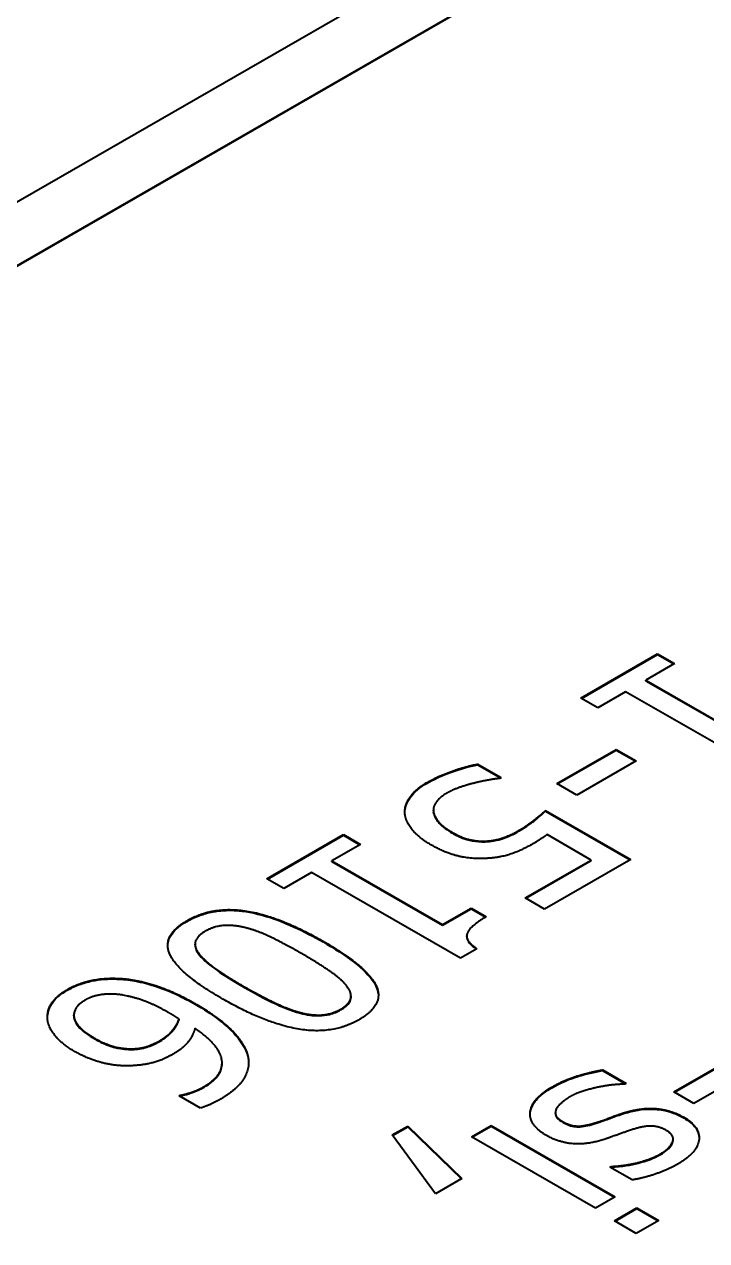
# Model space of a CAD drawing. Header units: millimetres. Extents: x 0 to 1682, y 0 to 1188.
# Drawn here: x 1424.5 to 1428, y 1061.22 to 1067.47 of the extents above; entities that cross this region are included whole.
import ezdxf

# ---------------------------------------------------------------- set-up
doc = ezdxf.new("R2010")
doc.units = ezdxf.units.MM
doc.header["$LTSCALE"] = 2
doc.layers.add('가시적인 것(ISO)', color=3, linetype='Continuous', lineweight=40)
doc.layers.add('가시적인 좁은 것(ISO)', color=3, linetype='Continuous', lineweight=35)

msp = doc.modelspace()

# ---------------------------------------------------------------- linework, layer by layer
at = {"layer": '가시적인 것(ISO)'}
for p, q in [((1446.2302, 1079.0937), (1406.6322, 1056.2907)), ((1407.1742, 1056.2771), (1446.2539, 1078.7816)), ((1446.2539, 1078.7783), (1407.1765, 1056.2752)), ((1427.3588, 1064.0105), (1427.7521, 1064.237)), ((1427.3617, 1064.0088), (1427.7521, 1064.2337)), ((1427.8388, 1064.1871), (1427.6923, 1064.1027)), ((1427.7521, 1064.237), (1427.8388, 1064.1871)), ((1427.7521, 1064.2337), (1427.7521, 1064.237)), ((1427.7521, 1064.2337), (1427.8359, 1064.1854)), ((1427.6923, 1064.1027), (1428.261, 1063.7752)), ((1427.6923, 1064.0994), (1427.6923, 1064.1027)), ((1427.6923, 1064.0994), (1428.261, 1063.772)), ((1427.4455, 1063.9606), (1427.3588, 1064.0105)), ((1427.5885, 1064.0429), (1427.4455, 1063.9606)), ((1428.3531, 1063.6026), (1427.5885, 1064.0429)), ((1427.2344, 1063.5705), (1427.5397, 1063.7463)), ((1427.2372, 1063.5689), (1427.5397, 1063.7431)), ((1427.5397, 1063.7463), (1427.6428, 1063.6869)), ((1427.5397, 1063.7431), (1427.5397, 1063.7463)), ((1427.5397, 1063.7431), (1427.64, 1063.6853)), ((1427.6428, 1063.6869), (1427.3375, 1063.5111)), ((1426.8294, 1063.6707), (1426.9497, 1063.6014)), ((1426.8294, 1063.6674), (1426.8294, 1063.6707)), ((1426.8294, 1063.6674), (1426.9468, 1063.5998)), ((1426.9497, 1063.6014), (1426.9421, 1063.5971)), ((1427.3375, 1063.5111), (1427.2344, 1063.5705)), ((1426.6014, 1063.431), (1426.6014, 1063.4343)), ((1427.1773, 1063.4323), (1427.6146, 1063.1805)), ((1427.1773, 1063.4291), (1427.1773, 1063.4323)), ((1427.1773, 1063.4291), (1427.6118, 1063.1789)), ((1426.6024, 1063.4196), (1426.6024, 1063.4228)), ((1425.7463, 1063.0819), (1426.1397, 1063.3084)), ((1425.7492, 1063.0803), (1426.1397, 1063.3051)), ((1426.1397, 1063.3084), (1426.2263, 1063.2585)), ((1426.1397, 1063.3051), (1426.1397, 1063.3084)), ((1426.1397, 1063.3051), (1426.2235, 1063.2569)), ((1427.4111, 1063.1781), (1427.1849, 1063.3084)), ((1426.2263, 1063.2585), (1426.0798, 1063.1742)), ((1426.8672, 1063.2719), (1426.8672, 1063.2751)), ((1427.0728, 1062.9833), (1427.4111, 1063.1781)), ((1427.0756, 1062.9817), (1427.4111, 1063.1748)), ((1427.6146, 1063.1805), (1427.1725, 1062.9259)), ((1427.4111, 1063.1748), (1427.4111, 1063.1781)), ((1425.976, 1063.1144), (1425.833, 1063.032)), ((1426.7407, 1062.674), (1425.976, 1063.1144)), ((1426.0798, 1063.1742), (1426.6485, 1062.8467)), ((1426.0798, 1063.1709), (1426.0798, 1063.1742)), ((1426.0798, 1063.1709), (1426.6485, 1062.8434)), ((1425.833, 1063.032), (1425.7463, 1063.0819)), ((1426.6485, 1062.8467), (1426.795, 1062.931)), ((1426.6485, 1062.8434), (1426.795, 1062.9278)), ((1426.795, 1062.931), (1426.8727, 1062.8863)), ((1426.795, 1062.9278), (1426.795, 1062.931)), ((1426.795, 1062.9278), (1426.8698, 1062.8846)), ((1427.1725, 1062.9259), (1427.0728, 1062.9833)), ((1426.6485, 1062.8434), (1426.6485, 1062.8467)), ((1425.3776, 1062.7423), (1425.3776, 1062.7455)), ((1426.7724, 1062.7845), (1426.7724, 1062.7878)), ((1425.4012, 1062.689), (1425.4012, 1062.6923)), ((1426.8245, 1062.7223), (1426.7407, 1062.674)), ((1426.1784, 1062.4752), (1426.1784, 1062.4784)), ((1424.7555, 1062.3778), (1424.7555, 1062.3811)), ((1425.2953, 1062.3572), (1425.2953, 1062.3604)), ((1425.5161, 1062.1324), (1425.5161, 1062.1357)), ((1427.8359, 1061.9863), (1428.1412, 1062.1621)), ((1427.8388, 1061.9847), (1428.1412, 1062.1588)), ((1427.4701, 1062.0995), (1427.5904, 1062.0302)), ((1427.4701, 1062.0963), (1427.4701, 1062.0995)), ((1427.4701, 1062.0963), (1427.5876, 1062.0286)), ((1428.2444, 1062.1027), (1427.9391, 1061.9269)), ((1427.5904, 1062.0302), (1427.5849, 1062.0271)), ((1425.296, 1061.9664), (1425.3008, 1061.9692)), ((1425.4053, 1061.9035), (1425.296, 1061.9664)), ((1425.2988, 1061.9648), (1425.3008, 1061.9659)), ((1425.3008, 1061.9659), (1425.3008, 1061.9692)), ((1427.9391, 1061.9269), (1427.8359, 1061.9863)), ((1427.0981, 1061.8773), (1427.0981, 1061.8806)), ((1427.2278, 1061.8751), (1427.2278, 1061.8784)), ((1426.3905, 1061.7653), (1426.4696, 1061.8109)), ((1426.3922, 1061.763), (1426.4696, 1061.8076)), ((1426.4696, 1061.8109), (1426.7481, 1061.5412)), ((1426.4696, 1061.8076), (1426.4696, 1061.8109)), ((1426.4696, 1061.8076), (1426.746, 1061.54)), ((1426.7962, 1061.7558), (1426.898, 1061.8144)), ((1426.7991, 1061.7542), (1426.898, 1061.8112)), ((1426.898, 1061.8144), (1427.5347, 1061.4478)), ((1426.898, 1061.8112), (1426.898, 1061.8144)), ((1426.898, 1061.8112), (1427.5319, 1061.4461)), ((1427.4474, 1061.829), (1427.4474, 1061.8323)), ((1426.6126, 1061.4632), (1426.3905, 1061.7653)), ((1427.433, 1061.3892), (1426.7962, 1061.7558)), ((1427.8324, 1061.7403), (1427.8324, 1061.7436)), ((1427.5079, 1061.6002), (1427.5134, 1061.6034)), ((1427.6228, 1061.5341), (1427.5079, 1061.6002)), ((1427.5108, 1061.5986), (1427.5134, 1061.6001)), ((1427.5134, 1061.6001), (1427.5134, 1061.6034)), ((1426.7481, 1061.5412), (1426.6126, 1061.4632)), ((1427.5347, 1061.4478), (1427.433, 1061.3892)), ((1427.5313, 1061.3238), (1427.6468, 1061.3903)), ((1427.5341, 1061.3222), (1427.6468, 1061.3871)), ((1427.6468, 1061.3903), (1427.7582, 1061.3262)), ((1427.6468, 1061.3871), (1427.6468, 1061.3903)), ((1427.6468, 1061.3871), (1427.7554, 1061.3246)), ((1427.6427, 1061.2597), (1427.5313, 1061.3238)), ((1427.7582, 1061.3262), (1427.6427, 1061.2597))]:
    msp.add_line(p, q, dxfattribs=at)
for points, degree in [([(1426.5701, 1063.5769), (1426.6279, 1063.6101), (1426.7668, 1063.6592), (1426.8294, 1063.6707)], 2), ([(1426.4553, 1063.4149), (1426.4512, 1063.4569), (1426.5075, 1063.5408), (1426.5701, 1063.5769)], 2), ([(1426.8094, 1063.5729), (1426.7661, 1063.5614), (1426.7001, 1063.5385), (1426.6671, 1063.5194)], 2), ([(1426.9421, 1063.5971), (1426.9201, 1063.5955), (1426.8486, 1063.5828), (1426.8094, 1063.5729)], 2), ([(1426.6671, 1063.5194), (1426.6348, 1063.5008), (1426.5976, 1063.4509), (1426.6024, 1063.4228)], 2), ([(1426.6014, 1063.431), (1426.6014, 1063.4272), (1426.6018, 1063.4234), (1426.6024, 1063.4196)], 3), ([(1427.0391, 1063.329), (1427.0824, 1063.3539), (1427.1567, 1063.4133), (1427.1773, 1063.4323)], 2), ([(1426.5887, 1063.2565), (1426.5275, 1063.2918), (1426.4601, 1063.3733), (1426.4553, 1063.4149)], 2), ([(1426.6024, 1063.4228), (1426.6079, 1063.3967), (1426.654, 1063.3456), (1426.6994, 1063.3195)], 2), ([(1426.6994, 1063.3195), (1426.7448, 1063.2933), (1426.8259, 1063.2735), (1426.8672, 1063.2751)], 2), ([(1426.8672, 1063.2751), (1426.9119, 1063.2763), (1426.9971, 1063.3048), (1427.0391, 1063.329)], 2), ([(1427.1849, 1063.3084), (1427.1684, 1063.2957), (1427.1319, 1063.2724), (1427.1168, 1063.2636)], 2), ([(1426.8768, 1063.1864), (1426.8046, 1063.1813), (1426.6657, 1063.2122), (1426.5887, 1063.2565)], 2), ([(1427.1168, 1063.2636), (1427.0549, 1063.228), (1426.9476, 1063.1908), (1426.8768, 1063.1864)], 2), ([(1425.5208, 1062.4634), (1425.2925, 1062.5948), (1425.2045, 1062.7905), (1425.3358, 1062.8661)], 2), ([(1425.3358, 1062.8661), (1425.4692, 1062.9429), (1425.8117, 1062.8891), (1426.0351, 1062.7604)], 2), ([(1426.8727, 1062.8863), (1426.7895, 1062.8384), (1426.7606, 1062.7647), (1426.8245, 1062.7223)], 2), ([(1425.43, 1062.8118), (1425.3853, 1062.7861), (1425.3723, 1062.7271), (1425.4012, 1062.6923)], 2), ([(1425.6418, 1062.8285), (1425.582, 1062.8447), (1425.4768, 1062.8388), (1425.43, 1062.8118)], 2), ([(1425.9251, 1062.697), (1425.8357, 1062.7485), (1425.7058, 1062.8114), (1425.6418, 1062.8285)], 2), ([(1426.0351, 1062.7604), (1426.2648, 1062.6281), (1426.3515, 1062.4333), (1426.2194, 1062.3573)], 2), ([(1425.4012, 1062.6923), (1425.4273, 1062.659), (1425.5435, 1062.577), (1425.6308, 1062.5267)], 2), ([(1426.1555, 1062.5319), (1426.1287, 1062.5663), (1426.0083, 1062.6491), (1425.9251, 1062.697)], 2), ([(1424.7204, 1062.5117), (1424.7754, 1062.5434), (1424.9026, 1062.5723), (1424.9755, 1062.5699)], 2), ([(1424.9755, 1062.5699), (1425.0635, 1062.5675), (1425.265, 1062.5054), (1425.3778, 1062.4404)], 2), ([(1424.62, 1062.362), (1424.6173, 1062.4056), (1424.6661, 1062.4804), (1424.7204, 1062.5117)], 2), ([(1424.9625, 1062.4887), (1424.9123, 1062.4907), (1424.8414, 1062.4745), (1424.8132, 1062.4582)], 2), ([(1425.2437, 1062.3925), (1425.1557, 1062.4432), (1425.0147, 1062.4863), (1424.9625, 1062.4887)], 2), ([(1425.6308, 1062.5267), (1425.7182, 1062.4764), (1425.8598, 1062.4099), (1425.9189, 1062.3941)], 2), ([(1426.1252, 1062.4115), (1426.1706, 1062.4376), (1426.1837, 1062.4966), (1426.1555, 1062.5319)], 2), ([(1424.8132, 1062.4582), (1424.7479, 1062.4206), (1424.7651, 1062.3181), (1424.8628, 1062.2618)], 2), ([(1425.3778, 1062.4404), (1425.4885, 1062.3767), (1425.6233, 1062.2492), (1425.6446, 1062.1854)], 2), ([(1426.2194, 1062.3573), (1426.0867, 1062.2808), (1425.7422, 1062.3359), (1425.5208, 1062.4634)], 2), ([(1425.2953, 1062.3604), (1425.2836, 1062.3679), (1425.2616, 1062.3822), (1425.2437, 1062.3925)], 2), ([(1425.9189, 1062.3941), (1425.9788, 1062.3786), (1426.0798, 1062.3854), (1426.1252, 1062.4115)], 2), ([(1424.7575, 1062.1957), (1424.6922, 1062.2333), (1424.6228, 1062.3208), (1424.62, 1062.362)], 2), ([(1425.1983, 1062.2507), (1425.2361, 1062.2725), (1425.2836, 1062.3276), (1425.2953, 1062.3604)], 2), ([(1425.3771, 1062.3133), (1425.3668, 1062.2749), (1425.3166, 1062.2103), (1425.2684, 1062.1826)], 2), ([(1425.4245, 1062.0143), (1425.5249, 1062.0722), (1425.5057, 1062.2258), (1425.3771, 1062.3133)], 2), ([(1424.8628, 1062.2618), (1424.915, 1062.2317), (1425.012, 1062.206), (1425.0656, 1062.2084)], 2), ([(1425.0656, 1062.2084), (1425.1048, 1062.2103), (1425.1701, 1062.2345), (1425.1983, 1062.2507)], 2), ([(1425.0615, 1062.1213), (1424.9824, 1062.1161), (1424.8304, 1062.1537), (1424.7575, 1062.1957)], 2), ([(1425.2684, 1062.1826), (1425.221, 1062.1553), (1425.1302, 1062.126), (1425.0615, 1062.1213)], 2), ([(1425.6446, 1062.1854), (1425.6652, 1062.1228), (1425.5992, 1062.0017), (1425.5084, 1061.9494)], 2), ([(1425.6446, 1062.1821), (1425.6496, 1062.1668), (1425.6523, 1062.1514), (1425.6525, 1062.1359)], 3), ([(1427.2157, 1062.0148), (1427.2762, 1062.0496), (1427.4165, 1062.0908), (1427.4701, 1062.0995)], 2), ([(1425.3008, 1061.9692), (1425.3235, 1061.9728), (1425.3929, 1061.9961), (1425.4245, 1062.0143)], 2), ([(1427.0981, 1061.8806), (1427.1022, 1061.9154), (1427.1545, 1061.9796), (1427.2157, 1062.0148)], 2), ([(1427.4564, 1062.0124), (1427.4172, 1062.0049), (1427.336, 1061.9804), (1427.3023, 1061.9609)], 2), ([(1427.5849, 1062.0271), (1427.5609, 1062.0259), (1427.4997, 1062.0207), (1427.4564, 1062.0124)], 2), ([(1425.5084, 1061.9494), (1425.4816, 1061.934), (1425.4294, 1061.9102), (1425.4053, 1061.9035)], 2), ([(1427.3023, 1061.9609), (1427.2783, 1061.9471), (1427.2349, 1061.9079), (1427.2308, 1061.8952)], 2), ([(1427.1786, 1061.7645), (1427.1373, 1061.7883), (1427.0954, 1061.8481), (1427.0981, 1061.8806)], 2), ([(1427.0978, 1061.8714), (1427.0978, 1061.8734), (1427.0979, 1061.8753), (1427.0981, 1061.8773)], 3), ([(1427.2308, 1061.8952), (1427.2246, 1061.8766), (1427.2377, 1061.8501), (1427.2679, 1061.8327)], 2), ([(1427.4474, 1061.8323), (1427.4722, 1061.8402), (1427.5485, 1061.8691), (1427.5822, 1061.8798)], 2), ([(1427.5822, 1061.8798), (1427.673, 1061.9075), (1427.8235, 1061.8928), (1427.8868, 1061.8564)], 2), ([(1427.2679, 1061.8327), (1427.3065, 1061.8105), (1427.3842, 1061.8109), (1427.4474, 1061.8323)], 2), ([(1427.7974, 1061.7883), (1427.7568, 1061.8117), (1427.6764, 1061.8105), (1427.6186, 1061.7915)], 2), ([(1427.8868, 1061.8564), (1427.9728, 1061.8069), (1427.9576, 1061.6739), (1427.8552, 1061.6149)], 2), ([(1427.4839, 1061.744), (1427.3986, 1061.7154), (1427.2494, 1061.7238), (1427.1786, 1061.7645)], 2), ([(1427.6186, 1061.7915), (1427.5898, 1061.782), (1427.5217, 1061.757), (1427.4839, 1061.744)], 2), ([(1427.7672, 1061.6679), (1427.8174, 1061.6968), (1427.8421, 1061.7626), (1427.7974, 1061.7883)], 2), ([(1427.5134, 1061.6034), (1427.5849, 1061.6066), (1427.719, 1061.6402), (1427.7672, 1061.6679)], 2), ([(1427.8552, 1061.6149), (1427.805, 1061.586), (1427.6771, 1061.5424), (1427.6228, 1061.5341)], 2)]:
    msp.add_open_spline(points, degree=degree, dxfattribs=at)
for points, knots in [([(1426.5701, 1063.5736), (1426.6233, 1063.6042), (1426.672, 1063.6224), (1426.7385, 1063.646), (1426.7833, 1063.659), (1426.8294, 1063.6674)], [-0.05861252, -0.05861252, -0.05861252, -0.05861252, -0.03626951, -0.03626951, 0, 0, 0, 0]), ([(1426.4548, 1063.424), (1426.4549, 1063.4346), (1426.4566, 1063.4452), (1426.4657, 1063.4747), (1426.4753, 1063.49), (1426.5023, 1063.5277), (1426.5329, 1063.5522), (1426.5701, 1063.5736)], [-0.06056554, -0.06056554, -0.06056554, -0.06056554, -0.05307498, -0.05307498, -0.03947407, -0.03947407, 0, 0, 0, 0]), ([(1427.0391, 1063.3257), (1427.0818, 1063.3503), (1427.1095, 1063.3724), (1427.1379, 1063.395), (1427.1604, 1063.4135), (1427.1773, 1063.4291)], [-0.03682437, -0.03682437, -0.03682437, -0.03682437, -0.0238375, -0.0238375, 0, 0, 0, 0]), ([(1426.6024, 1063.4196), (1426.6072, 1063.3969), (1426.6212, 1063.3787), (1426.6482, 1063.3488), (1426.673, 1063.3314), (1426.6994, 1063.3162)], [-0.04388084, -0.04388084, -0.04388084, -0.04388084, -0.02795964, -0.02795964, 0, 0, 0, 0]), ([(1426.6994, 1063.3162), (1426.7153, 1063.307), (1426.733, 1063.2981), (1426.7652, 1063.2856), (1426.781, 1063.2806), (1426.8223, 1063.2727), (1426.8445, 1063.271), (1426.8672, 1063.2719)], [-0.05405512, -0.05405512, -0.05405512, -0.05405512, -0.03261297, -0.03261297, -0.01706878, -0.01706878, 0, 0, 0, 0]), ([(1426.8672, 1063.2719), (1426.8822, 1063.2723), (1426.897, 1063.2738), (1426.9321, 1063.28), (1426.9476, 1063.285), (1426.9855, 1063.2977), (1427.0138, 1063.3111), (1427.0391, 1063.3257)], [-0.0370555, -0.0370555, -0.0370555, -0.0370555, -0.03287275, -0.03287275, -0.02685488, -0.02685488, 0, 0, 0, 0]), ([(1425.2375, 1062.7387), (1425.2378, 1062.7598), (1425.2451, 1062.78), (1425.2769, 1062.8234), (1425.3039, 1062.8444), (1425.3358, 1062.8628)], [-0.06133305, -0.06133305, -0.06133305, -0.06133305, -0.03386925, -0.03386925, 0, 0, 0, 0]), ([(1425.3358, 1062.8628), (1425.3555, 1062.8741), (1425.377, 1062.8845), (1425.4219, 1062.901), (1425.4447, 1062.9075), (1425.5046, 1062.9187), (1425.5412, 1062.9209), (1425.609, 1062.9177), (1425.6572, 1062.9129), (1425.8312, 1062.8646), (1425.9387, 1062.8126), (1426.0351, 1062.7571)], [-0.3574821, -0.3574821, -0.3574821, -0.3574821, -0.2990686, -0.2990686, -0.2453836, -0.2453836, -0.1667227, -0.1667227, -0.1023246, -0.1023246, 0, 0, 0, 0]), ([(1425.3776, 1062.7423), (1425.3776, 1062.7401), (1425.3777, 1062.7377), (1425.3801, 1062.7193), (1425.3891, 1062.7035), (1425.4012, 1062.689)], [-0.02412402, -0.02412402, -0.02412402, -0.02412402, -0.02098571, -0.02098571, 0, 0, 0, 0]), ([(1426.0351, 1062.7571), (1426.0918, 1062.7245), (1426.1488, 1062.6883), (1426.2361, 1062.6202), (1426.2741, 1062.5848), (1426.3076, 1062.5312), (1426.3184, 1062.5082), (1426.3188, 1062.4822)], [-0.2537224, -0.2537224, -0.2537224, -0.2537224, -0.1682701, -0.1682701, -0.0972012, -0.0972012, -0.0632097, -0.0632097, -0.0632097, -0.0632097]), ([(1426.7724, 1062.7845), (1426.7724, 1062.7754), (1426.7758, 1062.7665), (1426.7907, 1062.7445), (1426.8056, 1062.7319), (1426.8219, 1062.7208)], [-0.03170663, -0.03170663, -0.03170663, -0.03170663, -0.01978743, -0.01978743, -0.00100409, -0.00100409, -0.00100409, -0.00100409]), ([(1425.4012, 1062.689), (1425.4216, 1062.6629), (1425.4541, 1062.6368), (1425.5066, 1062.5998), (1425.5496, 1062.5702), (1425.6308, 1062.5235)], [-0.213325, -0.213325, -0.213325, -0.213325, -0.0861501, -0.0861501, 0, 0, 0, 0]), ([(1424.7204, 1062.5084), (1424.7394, 1062.5193), (1424.7601, 1062.5293), (1424.8036, 1062.5456), (1424.826, 1062.552), (1424.8904, 1062.5651), (1424.9325, 1062.568), (1424.9755, 1062.5666)], [-0.07143223, -0.07143223, -0.07143223, -0.07143223, -0.0512254, -0.0512254, -0.03230499, -0.03230499, 0, 0, 0, 0]), ([(1424.9755, 1062.5666), (1425.0065, 1062.5658), (1425.0371, 1062.5623), (1425.1081, 1062.5497), (1425.1433, 1062.5396), (1425.242, 1062.5092), (1425.3156, 1062.4729), (1425.3778, 1062.4371)], [-0.09652593, -0.09652593, -0.09652593, -0.09652593, -0.08376115, -0.08376115, -0.06595177, -0.06595177, 0, 0, 0, 0]), ([(1424.6198, 1062.3691), (1424.6199, 1062.3807), (1424.6215, 1062.3922), (1424.6304, 1062.4224), (1424.6391, 1062.4364), (1424.6625, 1062.469), (1424.6885, 1062.49), (1424.7204, 1062.5084)], [-0.05321552, -0.05321552, -0.05321552, -0.05321552, -0.04592082, -0.04592082, -0.03388932, -0.03388932, 0, 0, 0, 0]), ([(1425.6308, 1062.5235), (1425.68, 1062.4952), (1425.735, 1062.4653), (1425.8137, 1062.4283), (1425.8638, 1062.4056), (1425.9189, 1062.3908)], [-0.1453669, -0.1453669, -0.1453669, -0.1453669, -0.0456066, -0.0456066, 0, 0, 0, 0]), ([(1425.3778, 1062.4371), (1425.4688, 1062.3847), (1425.5241, 1062.3404), (1425.5996, 1062.2674), (1425.6299, 1062.2261), (1425.6446, 1062.1821)], [-0.1106101, -0.1106101, -0.1106101, -0.1106101, -0.0583021, -0.0583021, 0, 0, 0, 0]), ([(1426.1252, 1062.4082), (1426.1355, 1062.4142), (1426.145, 1062.4206), (1426.1603, 1062.434), (1426.1663, 1062.4408), (1426.1743, 1062.454), (1426.1784, 1062.4631), (1426.1784, 1062.4752)], [-0.08378199, -0.08378199, -0.08378199, -0.08378199, -0.06139139, -0.06139139, -0.04110778, -0.04110778, -0.02408797, -0.02408797, -0.02408797, -0.02408797]), ([(1424.7555, 1062.3778), (1424.7555, 1062.3755), (1424.7556, 1062.3733), (1424.757, 1062.3594), (1424.7614, 1062.3433), (1424.7989, 1062.2992), (1424.8302, 1062.2773), (1424.8628, 1062.2586)], [-0.0696672, -0.0696672, -0.0696672, -0.0696672, -0.06386779, -0.06386779, -0.03448541, -0.03448541, 0, 0, 0, 0]), ([(1425.9189, 1062.3908), (1425.9347, 1062.3868), (1425.9511, 1062.3834), (1425.9828, 1062.3791), (1425.9981, 1062.378), (1426.0345, 1062.3783), (1426.0518, 1062.3808), (1426.0891, 1062.3901), (1426.1084, 1062.3985), (1426.1252, 1062.4082)], [-0.04998703, -0.04998703, -0.04998703, -0.04998703, -0.03966355, -0.03966355, -0.03045864, -0.03045864, -0.01784843, -0.01784843, 0, 0, 0, 0]), ([(1425.1983, 1062.2475), (1425.2235, 1062.262), (1425.244, 1062.2784), (1425.2705, 1062.3091), (1425.2852, 1062.3287), (1425.2953, 1062.3572)], [-0.09401615, -0.09401615, -0.09401615, -0.09401615, -0.03780295, -0.03780295, 0, 0, 0, 0]), ([(1424.8628, 1062.2586), (1424.8819, 1062.2475), (1424.9029, 1062.2369), (1424.9498, 1062.2186), (1424.9699, 1062.2136), (1425.0115, 1062.2056), (1425.0383, 1062.2039), (1425.0656, 1062.2051)], [-0.04419423, -0.04419423, -0.04419423, -0.04419423, -0.03290891, -0.03290891, -0.02056018, -0.02056018, 0, 0, 0, 0]), ([(1425.0656, 1062.2051), (1425.0784, 1062.2057), (1425.091, 1062.2072), (1425.1153, 1062.212), (1425.1267, 1062.2152), (1425.1594, 1062.2273), (1425.1799, 1062.2368), (1425.1983, 1062.2475)], [-0.03880924, -0.03880924, -0.03880924, -0.03880924, -0.02915195, -0.02915195, -0.01955842, -0.01955842, 0, 0, 0, 0]), ([(1425.4245, 1062.0111), (1425.4523, 1062.027), (1425.4755, 1062.0451), (1425.507, 1062.0853), (1425.515, 1062.1059), (1425.5161, 1062.1291), (1425.5161, 1062.1308), (1425.5161, 1062.1324)], [-0.11567418, -0.11567418, -0.11567418, -0.11567418, -0.09709969, -0.09709969, -0.07939474, -0.07939474, -0.07801552, -0.07801552, -0.07801552, -0.07801552]), ([(1427.2157, 1062.0115), (1427.2747, 1062.0455), (1427.3261, 1062.061), (1427.3847, 1062.0782), (1427.4285, 1062.0895), (1427.4701, 1062.0963)], [-0.04947373, -0.04947373, -0.04947373, -0.04947373, -0.03241669, -0.03241669, 0, 0, 0, 0]), ([(1425.3008, 1061.9659), (1425.323, 1061.9694), (1425.349, 1061.9781), (1425.3825, 1061.9894), (1425.4046, 1061.9996), (1425.4245, 1062.0111)], [-0.02914796, -0.02914796, -0.02914796, -0.02914796, -0.02116044, -0.02116044, 0, 0, 0, 0]), ([(1427.0981, 1061.8773), (1427.102, 1061.9098), (1427.1191, 1061.9328), (1427.1477, 1061.968), (1427.1797, 1061.9908), (1427.2157, 1062.0115)], [-0.05651006, -0.05651006, -0.05651006, -0.05651006, -0.03820024, -0.03820024, 0, 0, 0, 0]), ([(1427.2278, 1061.8751), (1427.2278, 1061.8735), (1427.2279, 1061.8719), (1427.2292, 1061.862), (1427.2328, 1061.8568), (1427.2419, 1061.8459), (1427.2538, 1061.8375), (1427.2679, 1061.8294)], [-0.02135759, -0.02135759, -0.02135759, -0.02135759, -0.02034038, -0.02034038, -0.01500889, -0.01500889, 0, 0, 0, 0]), ([(1427.4474, 1061.829), (1427.4731, 1061.8372), (1427.503, 1061.8486), (1427.5335, 1061.8602), (1427.5578, 1061.8688), (1427.5822, 1061.8765)], [-0.02746583, -0.02746583, -0.02746583, -0.02746583, -0.02084657, -0.02084657, 0, 0, 0, 0]), ([(1427.5822, 1061.8765), (1427.6044, 1061.8833), (1427.6279, 1061.8891), (1427.6732, 1061.8965), (1427.695, 1061.8985), (1427.7485, 1061.8983), (1427.7757, 1061.894), (1427.8317, 1061.8804), (1427.8611, 1061.8679), (1427.8868, 1061.8531)], [-0.07300655, -0.07300655, -0.07300655, -0.07300655, -0.0583934, -0.0583934, -0.04559979, -0.04559979, -0.02726481, -0.02726481, 0, 0, 0, 0]), ([(1427.2679, 1061.8294), (1427.2772, 1061.8241), (1427.2875, 1061.8191), (1427.3085, 1061.8119), (1427.3189, 1061.8094), (1427.3394, 1061.8072), (1427.3505, 1061.807), (1427.3904, 1061.8117), (1427.4187, 1061.8193), (1427.4474, 1061.829)], [-0.07804102, -0.07804102, -0.07804102, -0.07804102, -0.05755575, -0.05755575, -0.0399582, -0.0399582, -0.02494148, -0.02494148, 0, 0, 0, 0]), ([(1427.8868, 1061.8531), (1427.9002, 1061.8454), (1427.9124, 1061.8371), (1427.933, 1061.8196), (1427.9415, 1061.8106), (1427.9599, 1061.7845), (1427.9655, 1061.7672), (1427.9658, 1061.7494)], [-0.17395427, -0.17395427, -0.17395427, -0.17395427, -0.14718709, -0.14718709, -0.1219137, -0.1219137, -0.0779216, -0.0779216, -0.0779216, -0.0779216]), ([(1427.7672, 1061.6647), (1427.7805, 1061.6723), (1427.7927, 1061.6807), (1427.8122, 1061.6982), (1427.8198, 1061.7071), (1427.832, 1061.7288), (1427.8324, 1061.7373), (1427.8324, 1061.7403)], [-0.03200283, -0.03200283, -0.03200283, -0.03200283, -0.028789771, -0.028789771, -0.025858734, -0.025858734, -0.022050036, -0.022050036, -0.022050036, -0.022050036]), ([(1427.5134, 1061.6001), (1427.571, 1061.6027), (1427.6177, 1061.6114), (1427.6958, 1061.6312), (1427.7342, 1061.6457), (1427.7672, 1061.6647)], [-0.06393371, -0.06393371, -0.06393371, -0.06393371, -0.03491759, -0.03491759, 0, 0, 0, 0])]:
    msp.add_open_spline(points, degree=3, knots=knots, dxfattribs=at)
at = {"layer": '가시적인 좁은 것(ISO)'}
for p, q in [((1426.5701, 1063.5736), (1426.5701, 1063.5769)), ((1426.6994, 1063.3162), (1426.6994, 1063.3195)), ((1427.0391, 1063.3257), (1427.0391, 1063.329)), ((1425.3358, 1062.8628), (1425.3358, 1062.8661)), ((1426.0351, 1062.7571), (1426.0351, 1062.7604)), ((1424.9755, 1062.5666), (1424.9755, 1062.5699)), ((1424.7204, 1062.5084), (1424.7204, 1062.5117)), ((1425.6308, 1062.5235), (1425.6308, 1062.5267)), ((1425.3778, 1062.4371), (1425.3778, 1062.4404)), ((1425.9189, 1062.3908), (1425.9189, 1062.3941)), ((1426.1252, 1062.4082), (1426.1252, 1062.4115)), ((1424.8628, 1062.2586), (1424.8628, 1062.2618)), ((1425.1983, 1062.2475), (1425.1983, 1062.2507)), ((1425.0656, 1062.2051), (1425.0656, 1062.2084)), ((1425.6446, 1062.1821), (1425.6446, 1062.1854)), ((1425.4245, 1062.0111), (1425.4245, 1062.0143)), ((1427.2157, 1062.0115), (1427.2157, 1062.0148)), ((1427.5822, 1061.8765), (1427.5822, 1061.8798)), ((1427.2679, 1061.8294), (1427.2679, 1061.8327)), ((1427.8868, 1061.8531), (1427.8868, 1061.8564)), ((1427.7672, 1061.6647), (1427.7672, 1061.6679))]:
    msp.add_line(p, q, dxfattribs=at)

doc.saveas('drawing.dxf')
